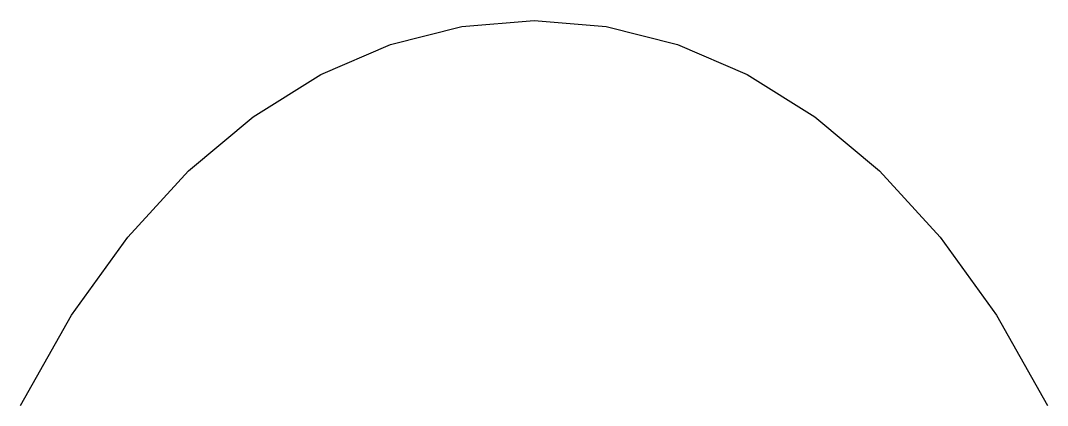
# Model space of a CAD drawing. Header units: millimetres. Extents: x 0 to 80, y 0 to 30.
import ezdxf

# ---------------------------------------------------------------- set-up
doc = ezdxf.new("R2010")
doc.units = ezdxf.units.MM
doc.layers.get('0').update_dxf_attribs({"linetype": 'CONTINUOUS'})

msp = doc.modelspace()

# ---------------------------------------------------------------- linework, layer by layer
msp.add_lwpolyline([(0, 0), (3.975, 7.031), (8.359, 13.125), (13.096, 18.281), (18.125, 22.5), (23.389, 25.781), (28.828, 28.125), (34.385, 29.531), (40, 30), (45.615, 29.531), (51.172, 28.125), (56.611, 25.781), (61.875, 22.5), (66.904, 18.281), (71.641, 13.125), (76.025, 7.031), (80, 0)])

doc.saveas('drawing.dxf')
